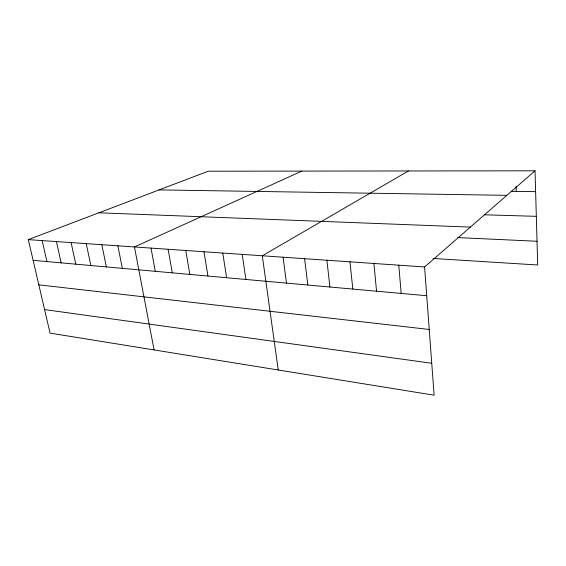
<?xml version="1.0" encoding="UTF-8"?>
<svg xmlns="http://www.w3.org/2000/svg" width="566" height="566" viewBox="0 0 566 566"><rect width="100%" height="100%" fill="white"/><g stroke="black" fill="none" stroke-linecap="round" stroke-linejoin="round"><path stroke-width="0.85" d="M424.585 266.968L434.115 395.195L50.063 333.119L28.3 239.63L424.585 266.968L535.033 170.805L537.7 264.987L433.167 258.471M408.447 170.96L262.299 255.768L278.246 370.001M301.834 171.095L134.446 246.953L154.086 349.93M28.3 239.63L208.267 171.215L535.033 170.805M511.112 191.343L535.627 191.655M159.11 189.9L506.853 195.341M484.546 214.804L536.32 216.332M98.901 212.788L470.374 227.1M457.788 237.586L537.028 241.265M33.125 260.339L426.722 295.714M38.828 284.84L429.233 329.469M44.587 309.581L431.745 363.28M42.167 240.585L46.936 261.584M56.43 241.569L61.149 262.857M71.118 242.581L75.78 264.173M86.237 243.628L90.836 265.525M101.823 244.703L106.344 266.919M117.884 245.807L122.334 268.355M151.023 248.092L155.296 271.319M168.123 249.273L172.297 272.847M185.761 250.49L189.836 274.425M203.965 251.75L207.927 276.052M222.771 253.044L226.612 277.729M242.206 254.382L245.913 279.463M283.085 257.205L286.481 283.106M304.6 258.69L307.826 285.031M326.879 260.226L329.928 287.012M349.972 261.817L352.823 289.07M373.921 263.473L376.553 291.2M398.775 265.185L401.167 293.414M516.072 186.264L516.256 191.407"/></g></svg>
